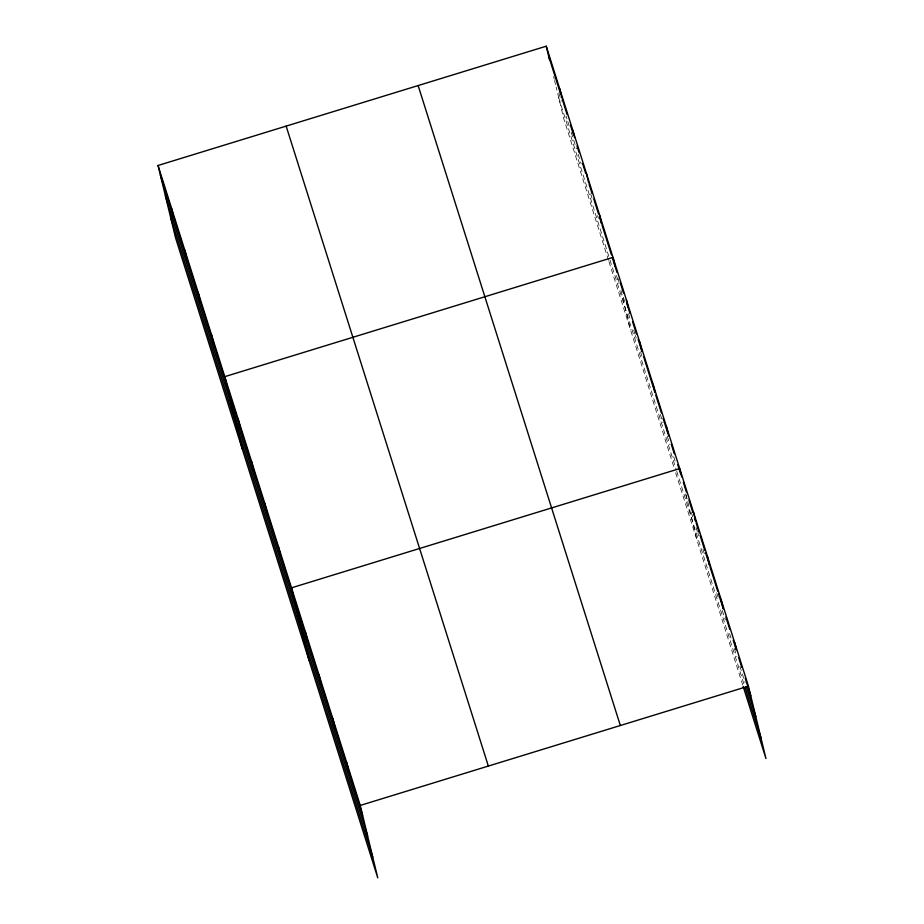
<?xml version="1.0" encoding="UTF-8"?>
<svg xmlns="http://www.w3.org/2000/svg" width="924" height="924" viewBox="0 0 924 924"><rect width="100%" height="100%" fill="white"/><g stroke="black" fill="none" stroke-linecap="round" stroke-linejoin="round"><path stroke-width="0.69" stroke-dasharray="4.62 3.46" d="M558.766 92.943L561.353 101.12M566.089 116.101L566.943 118.826M567.81 121.552L569.531 127.004M571.251 132.455L576.414 148.799M578.135 154.25L581.15 163.791M590.621 193.763L592.342 199.214M597.505 215.569L598.371 218.295M616.447 275.514L619.034 283.691M623.342 297.309L625.063 302.76M628.505 313.663L630.653 320.478M633.668 330.018L634.961 334.095M635.389 335.458L636.255 338.184M640.563 351.813L642.284 357.265M660.36 414.483L662.947 422.661M667.244 436.29L669.831 444.456M673.7 456.722L675.86 463.536M685.758 494.871L687.052 498.96M691.348 512.554L693.069 517.994M696.072 527.512L697.366 531.6M697.793 532.952L698.648 535.677M702.945 549.272L704.666 554.712M716.701 592.792L718.41 598.232M722.279 610.475L725.294 619.992M729.59 633.587L731.3 639.027M734.314 648.544L736.89 656.71M739.893 666.227L745.056 682.547M558.754 97.898L609.551 258.674M609.979 260.037L676.276 469.854M676.703 471.217L744.19 684.811M608.523 260.268L563.755 118.572L556.179 87.249M608.962 261.631L673.966 467.371M675.687 472.822L742.746 685.088M685.804 493.786L697.204 540.944M618.133 278.725L619.08 282.605M620.974 290.436L630.48 329.764M553.603 76.588L554.25 79.256M554.562 80.584L555.532 84.581"/><path stroke-width="1.39" d="M158.05 165.477L360.244 805.428L377.754 877.8L175.56 237.849L158.05 165.477L546.246 46.2L748.44 686.151L765.95 758.523L743.185 686.451M360.244 805.428L748.44 686.151M548.602 55.914L560.649 94.063M562.37 99.515L567.105 114.507M570.547 125.398L573.561 134.939M577.015 145.842L579.163 152.645M582.605 163.548L585.62 173.088M589.062 183.992L592.076 193.52M593.797 198.972L598.533 213.964M599.399 216.69L601.547 223.504L599.63 215.142M601.974 224.867L611.445 254.839M612.312 257.565L615.326 267.094L612.97 257.38L224.775 376.657L242.284 449.029M615.754 268.457L617.047 272.545M620.489 283.449L623.504 292.989M626.946 303.881L628.239 307.969M628.666 309.332L629.96 313.421M632.547 321.598L636.417 333.864M638.138 339.304L642.007 351.57L639.662 341.857M643.739 357.022L654.931 392.446M655.786 395.172L661.388 412.878M663.109 418.329L667.844 433.321M671.286 444.225L674.301 453.753M677.742 464.657L680.757 474.197M683.333 482.363L686.347 491.88M688.923 500.034L692.792 512.277M694.513 517.717L695.795 521.794L693.45 512.081M696.222 523.157L699.237 532.674M700.092 535.4L704.816 550.357M705.682 553.072L709.551 565.315L707.195 555.601M709.979 566.678L717.705 591.152M718.572 593.878L723.296 608.835L720.939 599.122M725.871 616.989L729.741 629.232M733.182 640.113L736.185 649.63M738.761 657.784L741.776 667.301M745.206 678.181L750.796 695.864M746.338 686.624L755.797 716.539M745.056 687.525L760.949 737.849M418.145 85.562L620.339 725.513M286.151 126.114L488.346 766.065M160.395 175.19L362.589 815.141M165.396 195.865L367.59 835.816M170.559 217.175L372.753 857.126M734.696 642.63L736.37 649.572M681.716 476.899L679.694 468.572L291.499 587.837L309.009 660.221M666.354 426.334L668.699 436.047M653.002 384.095L655.024 392.423M626.322 299.619L628.332 307.946M586.278 172.915L588.634 182.629M572.938 130.677L574.613 137.618M559.597 88.438L561.942 98.152M546.246 46.2L549.537 59.794M346.488 761.907L348.845 771.621M332.744 718.387L335.1 728.112M318.999 674.878L321.344 684.592M305.243 631.358L307.6 641.071M278.147 545.61L280.503 555.324M264.807 503.372L267.151 513.086M251.467 461.134L253.811 470.847M238.115 418.895L240.471 428.609M211.423 334.419L213.779 344.132M198.083 292.18L200.427 301.905M184.742 249.954L187.087 259.667M171.39 207.715L173.747 217.429"/></g></svg>
